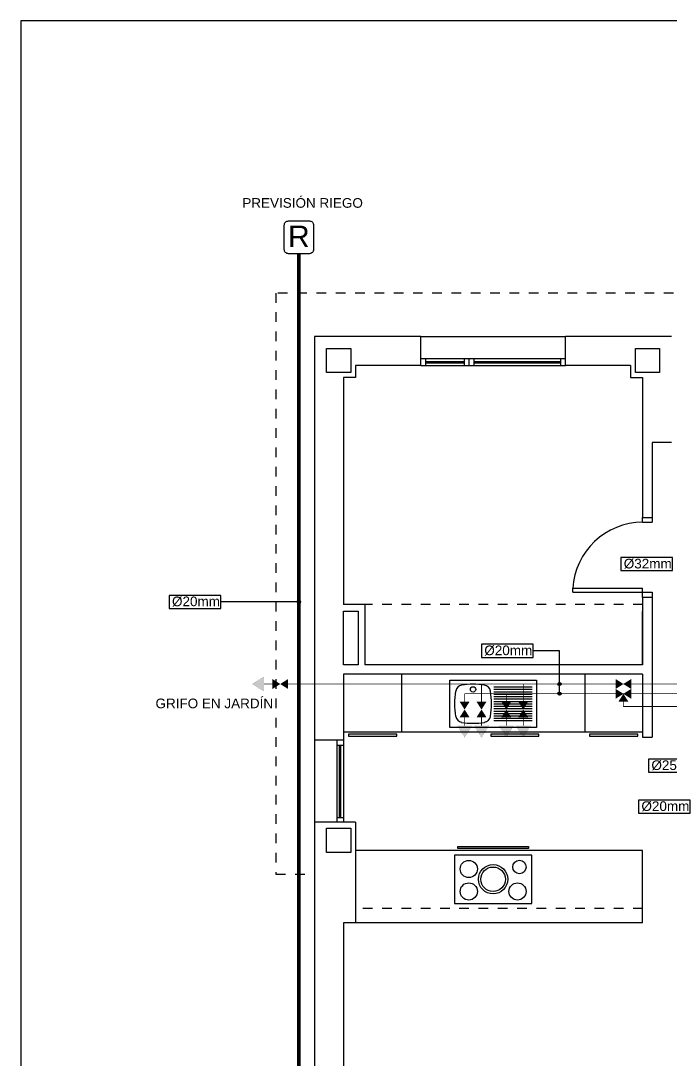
# Model space of a CAD drawing. Header units: millimetres. Extents: x 441156 to 441876, y 4514765 to 4515211.
# Drawn here: x 441363.37 to 441370.11, y 4514959.17 to 4514969.94 of the extents above; entities that cross this region are included whole.
import ezdxf
from ezdxf.enums import TextEntityAlignment as Align

# ---------------------------------------------------------------- set-up
doc = ezdxf.new("R2010")
doc.units = ezdxf.units.MM
for name, pattern in [('CONTINUA', [0]), ('DASHED', [0.75, 0.5, -0.25]), ('RAYITAS', [0.375, 0.25, -0.125])]:
    doc.linetypes.add(name, pattern=pattern)
doc.layers.add('01_cartela', color=6, linetype='Continuous', plot=False)
for name, color, linetype in [('01_mono BAJA', 2, 'Continuous'), ('01_proyección', 4, 'RAYITAS'), ('01_símbolos', 120, 'Continuous'), ('01_textos', 7, 'Continuous'), ('INGIN CLIMATIZACION TEXTO', 7, 'Continuous'), ('INGIN FONTANERIA ACS', 10, 'Continuous'), ('INGIN FONTANERIA AGUA FRIA', 150, 'Continuous')]:
    doc.layers.add(name, color=color, linetype=linetype)
doc.styles.add('NIEVES2', font='sanss___.ttf')

# ---------------------------------------------------------------- blocks, each defined once
blk = doc.blocks.new('LLAVE DE CORTE')
at = {"layer": 'INGIN FONTANERIA AGUA FRIA'}
h = blk.add_hatch(color=256, dxfattribs=at)
h.dxf.hatch_style = 1
h.paths.add_polyline_path([(52.208, 49.627), (52.208, 49.94), (52.455, 49.784)])
h = blk.add_hatch(color=256, dxfattribs=at)
h.dxf.hatch_style = 1
h.paths.add_polyline_path([(52.703, 49.627), (52.703, 49.94), (52.455, 49.784)])
at = {"layer": 'INGIN FONTANERIA AGUA FRIA', "ltscale": 0.01}
for points, const_width in [([(52.208, 49.784), (52.05, 49.784)], 0.02), ([(52.208, 49.627), (52.208, 49.94), (52.455, 49.784), (52.208, 49.627)], 0.0015), ([(52.703, 49.627), (52.703, 49.94), (52.455, 49.784), (52.703, 49.627)], 0.0015), ([(52.703, 49.784), (52.861, 49.784)], 0.02)]:
    blk.add_lwpolyline(points, dxfattribs=dict(at, const_width=const_width))
blk = doc.blocks.new('3 VIAS')
at = {"layer": 'INGIN FONTANERIA ACS'}
h = blk.add_hatch(color=256, dxfattribs=at)
h.dxf.hatch_style = 1
h.paths.add_polyline_path([(52.208, 48.427), (52.208, 48.74), (52.455, 48.584)])
h = blk.add_hatch(color=256, dxfattribs=at)
h.dxf.hatch_style = 1
h.paths.add_polyline_path([(52.612, 48.832), (52.299, 48.832), (52.455, 48.584)])
h = blk.add_hatch(color=256, dxfattribs=at)
h.dxf.hatch_style = 1
h.paths.add_polyline_path([(52.703, 48.427), (52.703, 48.74), (52.455, 48.584)])
at = {"layer": 'INGIN FONTANERIA ACS', "ltscale": 0.01}
for points, const_width in [([(52.208, 48.427), (52.208, 48.74), (52.455, 48.584), (52.208, 48.427)], 0.0015), ([(52.612, 48.832), (52.299, 48.832), (52.455, 48.584), (52.612, 48.832)], 0.0015), ([(52.456, 48.832), (52.456, 48.99)], 0.02), ([(52.703, 48.427), (52.703, 48.74), (52.455, 48.584), (52.703, 48.427)], 0.0015), ([(52.208, 48.584), (52.05, 48.584)], 0.02), ([(52.703, 48.584), (52.861, 48.584)], 0.02)]:
    blk.add_lwpolyline(points, dxfattribs=dict(at, const_width=const_width))
blk = doc.blocks.new('A$C05441830')
at = {"layer": '01_mono BAJA', "color": 254, "linetype": 'CONTINUA'}
for p, q in [((0.4, 13.25), (0.4, 9.067)), ((1.5, 13.25), (0.4, 13.25)), ((1.5, 12.95), (1.5, 13.25)), ((1.5, 13.25), (3, 13.25)), ((4.1, 13.25), (3, 13.25)), ((3, 12.95), (3, 13.25)), ((0.775, 12.95), (0.775, 12.875)), ((1.5, 12.95), (0.825, 12.95)), ((0.825, 12.95, 0), (0.825, 12.825, 0)), ((1.5, 13.02, 0), (3, 13.02, 0)), ((1.5, 12.95, 0), (3, 12.95, 0)), ((1.55, 13.02), (1.55, 12.95)), ((1.55, 12.992), (1.95, 12.992, 0)), ((1.55, 12.978), (1.95, 12.978, 0)), ((1.95, 13.02, 0), (1.95, 12.95, 0)), ((2, 13.02, 0), (2, 12.95, 0)), ((2.05, 13.02, 0), (2.05, 12.95, 0)), ((2.05, 12.992, 0), (2.95, 12.992, 0)), ((2.05, 12.978, 0), (2.95, 12.978, 0)), ((2.95, 13.02, 0), (2.95, 12.95, 0)), ((3.675, 12.95), (3, 12.95, 0)), ((3.675, 12.95, 0), (3.675, 12.825, 0)), ((0.775, 12.875), (0.7, 12.875)), ((0.7, 12.825), (0.7, 10.475)), ((0.825, 12.825, 0), (0.7, 12.825, 0)), ((3.675, 12.825, 0), (3.8, 12.825, 0)), ((3.8, 12.825), (3.8, 11.375)), ((3.9, 12.15), (3.9, 11.375)), ((4.1, 12.15), (3.9, 12.15)), ((3.8, 11.325), (3.8, 11.375)), ((3.8, 11.375), (3.9, 11.375)), ((3.8, 11.325), (3.9, 11.325)), ((3.9, 11.375), (3.9, 11.325)), ((3.077, 10.6), (3.077, 10.642)), ((3.077, 10.642), (3.8, 10.642)), ((3.077, 10.6), (3.9, 10.6)), ((3.8, 10.55), (3.8, 10.642)), ((3.9, 10.6), (3.9, 10.55)), ((0.92, 10.475), (0.7, 10.475)), ((0.92, 10.475), (0.92, 9.85)), ((3.8, 10.55), (3.8, 9.85)), ((3.8, 10.55), (3.9, 10.55)), ((3.9, 10.55), (3.9, 9.1)), ((3.8, 9.85), (3.8, 10.4)), ((3.8, 9.85), (0.92, 9.85)), ((3.8, 9.85), (0.92, 9.85)), ((3.8, 9.75), (0.7, 9.75)), ((0.7, 9.75), (0.7, 9.067)), ((1.3, 9.75), (1.3, 9.15)), ((3.2, 9.75), (3.2, 9.15)), ((3.8, 9.75), (3.8, 9.1)), ((1.8, 9.2), (1.8, 9.69)), ((1.8, 9.69), (2.7, 9.69)), ((2.259, 9.62), (2.655, 9.62)), ((2.259, 9.595), (2.655, 9.595)), ((2.7, 9.69), (2.7, 9.2)), ((2.259, 9.57), (2.655, 9.57)), ((2.259, 9.545), (2.655, 9.545)), ((2.259, 9.52), (2.655, 9.52)), ((2.259, 9.495), (2.655, 9.495)), ((2.259, 9.47), (2.655, 9.47)), ((2.259, 9.445), (2.655, 9.445)), ((2.259, 9.42), (2.655, 9.42)), ((2.259, 9.395), (2.655, 9.395)), ((2.259, 9.37), (2.655, 9.37)), ((2.259, 9.345), (2.655, 9.345)), ((2.259, 9.32), (2.655, 9.32)), ((2.259, 9.295), (2.655, 9.295)), ((2.259, 9.27), (2.655, 9.27)), ((2.7, 9.2), (1.8, 9.2)), ((0.7, 9.067, 0), (0.4, 9.067, 0)), ((0.4, 9.067), (0.4, 8.217)), ((0.63, 9.067), (0.63, 8.217)), ((3.8, 9.15), (0.7, 9.15)), ((0.7, 9.067), (0.7, 8.217)), ((3.8, 9.1), (3.9, 9.1)), ((0.63, 9.017), (0.7, 9.017)), ((0.658, 8.267), (0.658, 9.017)), ((0.672, 8.267), (0.672, 9.017)), ((0.4, 8.217), (0.4, 3)), ((0.825, 8.217, 0), (0.4, 8.217, 0)), ((0.63, 8.267), (0.7, 8.267)), ((0.825, 8.217, 0), (0.825, 7.175, 0)), ((3.8, 7.925), (0.825, 7.925)), ((3.8, 7.175), (3.8, 7.925)), ((0.7, 7.175), (0.7, 5.055)), ((0.825, 7.175), (0.7, 7.175)), ((3.8, 7.175), (0.825, 7.175))]:
    blk.add_line(p, q, dxfattribs=at)
for points in [[(0.775, 12.875), (0.525, 12.875), (0.525, 13.125), (0.775, 13.125), (0.775, 12.875)], [(3.975, 12.875), (3.725, 12.875), (3.725, 13.125), (3.975, 13.125), (3.975, 12.875)], [(0.7, 10.405), (0.85, 10.405), (0.85, 9.85), (0.7, 9.85)], [(2.225, 9.13), (2.225, 9.11), (2.725, 9.11), (2.725, 9.13)], [(3.25, 9.13), (3.25, 9.11), (3.75, 9.11), (3.75, 9.13)], [(0.775, 7.905), (0.525, 7.905), (0.525, 8.155), (0.775, 8.155), (0.775, 7.905)], [(1.85, 7.377), (2.65, 7.377), (2.65, 7.877), (1.85, 7.877)], [(2.618, 7.945), (1.883, 7.945), (1.883, 7.965), (2.618, 7.965)]]:
    blk.add_lwpolyline(points, close=True, dxfattribs=at)
at = {"layer": '01_mono BAJA', "color": 254, "linetype": 'CONTINUA', "elevation": 0}
blk.add_lwpolyline([(0.753, 9.13), (0.753, 9.11), (1.253, 9.11), (1.253, 9.13)], close=True, dxfattribs=at)
at = {"layer": '01_mono BAJA', "color": 254, "linetype": 'CONTINUA'}
for centre, radius in [((2.042, 9.594), 0.0275), ((1.998, 7.734), 0.089), ((2.25, 7.627), 0.152), ((2.25, 7.627), 0.127), ((2.523, 7.754), 0.0693), ((1.998, 7.501), 0.089), ((2.503, 7.501), 0.089)]:
    blk.add_circle(centre, radius, dxfattribs=at)
for centre, radius, start, end in [((3.8, 10.6), 0.725, 90, 176.7242), ((1.936, 9.564), 0.075, 99.0787, 169.8852), ((2.042, 8.897), 0.75, 80.9213, 99.0787), ((2.149, 9.564), 0.075, 10.1148, 80.9213), ((2.6, 9.445), 0.75, 169.8852, 190.1148), ((1.484, 9.445), 0.75, 349.8852, 10.1148), ((1.936, 9.327), 0.075, 190.1148, 260.9213), ((2.149, 9.327), 0.075, 279.0787, 349.8852), ((2.042, 9.993), 0.75, 260.9213, 279.0787)]:
    blk.add_arc(centre, radius, start, end, dxfattribs=at)
at = {"layer": '01_proyección', "color": 120, "ltscale": 0.25}
for p, q in [((3.8, 10.475), (0.92, 10.475)), ((3.8, 7.325), (0.825, 7.325))]:
    blk.add_line(p, q, dxfattribs=at)
at = {"layer": '01_proyección', "color": 120, "ltscale": 0.25, "elevation": 0}
blk.add_lwpolyline([(7.92, 10.6), (8.12, 10.6), (8.12, 13.7), (0, 13.7), (0, 7.68), (0.4, 7.68)], dxfattribs=at)

msp = doc.modelspace()

# ---------------------------------------------------------------- hatches: boundary and pattern name
at = {"layer": 'INGIN CLIMATIZACION TEXTO', "linetype": 'Continuous', "ltscale": 0.5}
h = msp.add_hatch(color=2, dxfattribs=at)
edge = h.paths.add_edge_path()
edge.add_arc((441366.25475634, 4514963.91660422), 0.016875, 0, 360)
h = msp.add_hatch(color=2, dxfattribs=at)
edge = h.paths.add_edge_path()
edge.add_arc((441368.95559816, 4514963.06587228), 0.016875, 0, 360)
h = msp.add_hatch(color=2, dxfattribs=at)
edge = h.paths.add_edge_path()
edge.add_arc((441368.95559816, 4514962.96587228), 0.016875, 0, 360)
at = {"layer": 'INGIN FONTANERIA AGUA FRIA'}
h = msp.add_hatch(color=256, dxfattribs=at)
h.dxf.hatch_style = 1
h.paths.add_polyline_path([(441365.89342359, 4514963.14318365), (441365.89342359, 4514962.98856091), (441365.77105004, 4514963.06566845)])
h = msp.add_hatch(color=256, dxfattribs=at)
h.dxf.hatch_style = 1
h.paths.add_polyline_path([(441365.9793677, 4514963.1174132), (441365.9793677, 4514963.01433137), (441366.06095006, 4514963.0657364)])
h = msp.add_hatch(color=256, dxfattribs=at)
h.dxf.hatch_style = 1
h.paths.add_polyline_path([(441366.14253243, 4514963.1174132), (441366.14253243, 4514963.01433137), (441366.06095006, 4514963.0657364)])
h = msp.add_hatch(color=10, dxfattribs=at)
h.dxf.hatch_style = 1
h.paths.add_polyline_path([(441367.9198996, 4514962.88311867), (441368.02298143, 4514962.88311867), (441367.9715764, 4514962.8015363)])
h = msp.add_hatch(color=256, dxfattribs=at)
h.dxf.hatch_style = 1
h.paths.add_polyline_path([(441368.09512359, 4514962.88311867), (441368.19820542, 4514962.88311867), (441368.14680039, 4514962.8015363)])
h = msp.add_hatch(color=10, dxfattribs=at)
h.dxf.hatch_style = 1
h.paths.add_polyline_path([(441368.35227582, 4514962.88311867), (441368.45535765, 4514962.88311867), (441368.40395262, 4514962.8015363)])
h = msp.add_hatch(color=256, dxfattribs=at)
h.dxf.hatch_style = 1
h.paths.add_polyline_path([(441368.52749981, 4514962.88311867), (441368.63058164, 4514962.88311867), (441368.57917661, 4514962.8015363)])
h = msp.add_hatch(color=10, dxfattribs=at)
h.dxf.hatch_style = 1
h.paths.add_polyline_path([(441367.9198996, 4514962.71995394), (441368.02298143, 4514962.71995394), (441367.9715764, 4514962.8015363)])
h = msp.add_hatch(color=256, dxfattribs=at)
h.dxf.hatch_style = 1
h.paths.add_polyline_path([(441368.09512359, 4514962.71995394), (441368.19820542, 4514962.71995394), (441368.14680039, 4514962.8015363)])
h = msp.add_hatch(color=10, dxfattribs=at)
h.dxf.hatch_style = 1
h.paths.add_polyline_path([(441368.35227582, 4514962.71995394), (441368.45535765, 4514962.71995394), (441368.40395262, 4514962.8015363)])
h = msp.add_hatch(color=256, dxfattribs=at)
h.dxf.hatch_style = 1
h.paths.add_polyline_path([(441368.52749981, 4514962.71995394), (441368.63058164, 4514962.71995394), (441368.57917661, 4514962.8015363)])
h = msp.add_hatch(color=10, dxfattribs=at)
h.dxf.hatch_style = 1
h.paths.add_polyline_path([(441367.89412914, 4514962.63400983), (441368.04875189, 4514962.63400983), (441367.97164434, 4514962.51163629)])
h = msp.add_hatch(color=256, dxfattribs=at)
h.dxf.hatch_style = 1
h.paths.add_polyline_path([(441368.06935314, 4514962.63400983), (441368.22397588, 4514962.63400983), (441368.14686834, 4514962.51163629)])
h = msp.add_hatch(color=10, dxfattribs=at)
h.dxf.hatch_style = 1
h.paths.add_polyline_path([(441368.32650536, 4514962.63400983), (441368.4811281, 4514962.63400983), (441368.40402056, 4514962.51163629)])
h = msp.add_hatch(color=256, dxfattribs=at)
h.dxf.hatch_style = 1
h.paths.add_polyline_path([(441368.50172935, 4514962.63400983), (441368.6563521, 4514962.63400983), (441368.57924455, 4514962.51163629)])

# ---------------------------------------------------------------- linework, layer by layer
at = {"layer": '01_cartela', "color": 3}
msp.add_lwpolyline([(441363.37182267, 4514969.93626665), (441363.37182267, 4514948.40124264), (441394.00981074, 4514948.40124264), (441394.00981074, 4514969.93626665)], close=True, dxfattribs=at)
at = {"layer": '01_símbolos', "color": 86, "linetype": 'CONTINUA', "elevation": 0.00000244}
msp.add_lwpolyline([(441366.36238906, 4514967.52347594), (441366.14712362, 4514967.52347594, -0.4142135624), (441366.10249916, 4514967.5681004), (441366.10249916, 4514967.8182667, -0.4142135624), (441366.14712362, 4514967.86289116), (441366.36238906, 4514967.86289116, -0.4142135624), (441366.40701352, 4514967.8182667), (441366.40701352, 4514967.5681004, -0.4142135624)], format="xyb", close=True, dxfattribs=at)
at = {"layer": 'INGIN CLIMATIZACION TEXTO', "color": 2, "linetype": 'Continuous', "ltscale": 0.5}
for p, q in [((441368.95559816, 4514963.40940806, 0.00000467), (441368.682181, 4514963.40940806, 0.00000467)), ((441368.95559816, 4514962.96587228, 0.00000467), (441368.95559816, 4514963.40940806, 0.00000467))]:
    msp.add_line(p, q, dxfattribs=at)
for points, elevation in [([(441369.5907654, 4514964.24006908), (441370.12741071, 4514964.24006908), (441370.12741071, 4514964.37554711), (441369.5907654, 4514964.37554711)], 0.0000052), ([(441364.90890307, 4514963.84886521), (441365.44554838, 4514963.84886521), (441365.44554838, 4514963.98434323), (441364.90890307, 4514963.98434323)], 0.00000244), ([(441368.14553569, 4514963.34166905), (441368.682181, 4514963.34166905), (441368.682181, 4514963.47714708), (441368.14553569, 4514963.47714708)], 0.00000467), ([(441369.87745947, 4514962.15204592), (441370.41410478, 4514962.15204592), (441370.41410478, 4514962.28752395), (441369.87745947, 4514962.28752395)], 0.0000052), ([(441369.77399782, 4514961.72789591), (441370.31064313, 4514961.72789591), (441370.31064313, 4514961.86337394), (441369.77399782, 4514961.86337394)], 0.0000052)]:
    msp.add_lwpolyline(points, close=True, dxfattribs=dict(at, elevation=elevation))
at = {"layer": 'INGIN CLIMATIZACION TEXTO', "color": 2, "linetype": 'Continuous', "ltscale": 0.5, "elevation": 0.00000244}
msp.add_lwpolyline([(441366.25475634, 4514963.91660422), (441365.44554838, 4514963.91660422)], dxfattribs=at)
at = {"layer": 'INGIN CLIMATIZACION TEXTO', "color": 2, "linetype": 'Continuous', "ltscale": 0.5}
for centre in [(441366.25475634, 4514963.91660422, 0.00000244), (441368.95559816, 4514963.06587228, 0.00000467), (441368.95559816, 4514962.96587228, 0.00000467)]:
    msp.add_circle(centre, 0.016875, dxfattribs=at)
at = {"layer": 'INGIN FONTANERIA ACS', "linetype": 'CONTINUA', "ltscale": 3, "const_width": 0.01, "elevation": 0.0000052}
msp.add_lwpolyline([(441367.97144051, 4514962.96587228), (441370.66725745, 4514962.96587228)], dxfattribs=at)
at = {"layer": 'INGIN FONTANERIA ACS', "color": 86, "linetype": 'CONTINUA', "ltscale": 3, "const_width": 0.01, "elevation": 0.0000052}
msp.add_lwpolyline([(441369.61725745, 4514962.83271081), (441370.76725745, 4514962.83114964)], dxfattribs=at)
at = {"layer": 'INGIN FONTANERIA AGUA FRIA', "linetype": 'DASHED', "ltscale": 0.1, "const_width": 0.0375, "elevation": 0.00000244}
for points in [[(441366.25475634, 4514963.06587228), (441366.25475634, 4514967.52347594)], [(441366.25475634, 4514963.06587228), (441366.25475634, 4514952.2585786)]]:
    msp.add_lwpolyline(points, dxfattribs=at)
at = {"layer": 'INGIN FONTANERIA AGUA FRIA', "ltscale": 0.01}
for points, const_width, elevation in [([(441365.89342359, 4514963.14318365), (441365.89342359, 4514962.98856091), (441365.77105004, 4514963.06566845), (441365.89342359, 4514963.14318365)], 0.00074113, 0.00000244), ([(441365.9793677, 4514963.06587228), (441365.89342359, 4514963.06587228)], 0.00723936, 0.00000244), ([(441365.9793677, 4514963.1174132), (441365.9793677, 4514963.01433137), (441366.06095006, 4514963.0657364), (441365.9793677, 4514963.1174132)], 0.00049409, 0.00000244), ([(441366.14253243, 4514963.1174132), (441366.14253243, 4514963.01433137), (441366.06095006, 4514963.0657364), (441366.14253243, 4514963.1174132)], 0.00049409, 0.00000244), ([(441366.14253243, 4514963.06587228), (441366.39906111, 4514963.06587228)], 0.0075, 0.00000244), ([(441368.14666451, 4514962.88311867), (441368.14666451, 4514963.06587225)], 0.0075, 0.0000052), ([(441368.57904073, 4514962.88311867), (441368.57904073, 4514963.06587225)], 0.0075, 0.0000052), ([(441368.09512359, 4514962.88311867), (441368.19820542, 4514962.88311867), (441368.14680039, 4514962.8015363), (441368.09512359, 4514962.88311867)], 0.00049409, 0.0000052), ([(441368.52749981, 4514962.88311867), (441368.63058164, 4514962.88311867), (441368.57917661, 4514962.8015363), (441368.52749981, 4514962.88311867)], 0.00049409, 0.0000052), ([(441368.09512359, 4514962.71995394), (441368.19820542, 4514962.71995394), (441368.14680039, 4514962.8015363), (441368.09512359, 4514962.71995394)], 0.00049409, 0.0000052), ([(441368.14666451, 4514962.71995394), (441368.14666451, 4514962.63400983)], 0.00723936, 0.0000052), ([(441368.52749981, 4514962.71995394), (441368.63058164, 4514962.71995394), (441368.57917661, 4514962.8015363), (441368.52749981, 4514962.71995394)], 0.00049409, 0.0000052), ([(441368.57904073, 4514962.71995394), (441368.57904073, 4514962.63400983)], 0.00723936, 0.0000052), ([(441368.06935314, 4514962.63400983), (441368.22397588, 4514962.63400983), (441368.14686834, 4514962.51163629), (441368.06935314, 4514962.63400983)], 0.00074113, 0.0000052), ([(441368.50172935, 4514962.63400983), (441368.6563521, 4514962.63400983), (441368.57924455, 4514962.51163629), (441368.50172935, 4514962.63400983)], 0.00074113, 0.0000052)]:
    msp.add_lwpolyline(points, dxfattribs=dict(at, const_width=const_width, elevation=elevation))
at = {"layer": 'INGIN FONTANERIA AGUA FRIA', "const_width": 0.01}
for points, elevation in [([(441370.56725745, 4514963.06587228), (441366.35475634, 4514963.06587228)], 0.00000244), ([(441367.51267883, 4514963.06587228), (441368.14666451, 4514963.06587228)], 0.0000052)]:
    msp.add_lwpolyline(points, dxfattribs=dict(at, elevation=elevation))
at = {"layer": 'INGIN FONTANERIA AGUA FRIA', "color": 10, "ltscale": 0.01, "elevation": 0.0000052}
for points, const_width in [([(441367.97144051, 4514962.88311867), (441367.97144051, 4514962.96587225)], 0.00723936), ([(441368.40381673, 4514962.88311867), (441368.40381673, 4514962.96587225)], 0.00723936), ([(441367.9198996, 4514962.88311867), (441368.02298143, 4514962.88311867), (441367.9715764, 4514962.8015363), (441367.9198996, 4514962.88311867)], 0.00049409), ([(441368.35227582, 4514962.88311867), (441368.45535765, 4514962.88311867), (441368.40395262, 4514962.8015363), (441368.35227582, 4514962.88311867)], 0.00049409), ([(441367.9198996, 4514962.71995394), (441368.02298143, 4514962.71995394), (441367.9715764, 4514962.8015363), (441367.9198996, 4514962.71995394)], 0.00049409), ([(441367.97144051, 4514962.71995394), (441367.97144051, 4514962.63400983)], 0.00723936), ([(441368.35227582, 4514962.71995394), (441368.45535765, 4514962.71995394), (441368.40395262, 4514962.8015363), (441368.35227582, 4514962.71995394)], 0.00049409), ([(441368.40381673, 4514962.71995394), (441368.40381673, 4514962.63400983)], 0.00723936), ([(441367.89412914, 4514962.63400983), (441368.04875189, 4514962.63400983), (441367.97164434, 4514962.51163629), (441367.89412914, 4514962.63400983)], 0.00074113), ([(441368.32650536, 4514962.63400983), (441368.4811281, 4514962.63400983), (441368.40402056, 4514962.51163629), (441368.32650536, 4514962.63400983)], 0.00074113)]:
    msp.add_lwpolyline(points, dxfattribs=dict(at, const_width=const_width))

# ---------------------------------------------------------------- block references
at = {"layer": '01_mono BAJA', "color": 254, "linetype": 'CONTINUA'}
msp.add_blockref('A$C05441830', (441366.01692061, 4514953.4161943, 0.0000052), dxfattribs=at)
at = {"layer": 'INGIN FONTANERIA ACS', "xscale": 0.3251618012125506, "yscale": 0.3251618012125506, "zscale": 0.3251618012125506, "rotation": 180}
msp.add_blockref('3 VIAS', (441386.67381601, 4514978.76184871, 0.0000052), dxfattribs=at)
at = {"layer": 'INGIN FONTANERIA AGUA FRIA', "xscale": 0.3251618012125506, "yscale": 0.3251618012125506, "zscale": 0.3251618012125506, "rotation": 180}
msp.add_blockref('LLAVE DE CORTE', (441386.67381601, 4514979.25380223, 0.0000052), dxfattribs=at)

# ---------------------------------------------------------------- texts
at = {"color": 7, "style": 'NIEVES2'}
msp.add_text('R', height=0.22312229, rotation=0.000000043, dxfattribs=at).set_placement((441366.14137566, 4514967.59138752, 0.00000244))
at = {"layer": '01_textos', "style": 'NIEVES2'}
for s, p in [('PREVISIÓN RIEGO', (441366.29273999, 4514967.99942566, -0.00000011)), ('GRIFO EN JARDÍN', (441365.37737544, 4514962.81473889, 0.00000298))]:
    msp.add_text(s, height=0.1, rotation=0.000000107, dxfattribs=at).set_placement(p, align=Align.CENTER)
for s, p in [('%%C32mm', (441369.62116201, 4514964.26298341, 0.0000052)), ('%%C20mm', (441364.93929968, 4514963.87177953, 0.00000244)), ('%%C20mm', (441368.1759323, 4514963.36458338, 0.00000467)), ('%%C25mm', (441369.90785608, 4514962.17496025, 0.0000052)), ('%%C20mm', (441369.80439443, 4514961.75081024, 0.0000052))]:
    msp.add_text(s, height=0.1, rotation=359.999999893, dxfattribs=at).set_placement(p)

doc.saveas('drawing.dxf')
